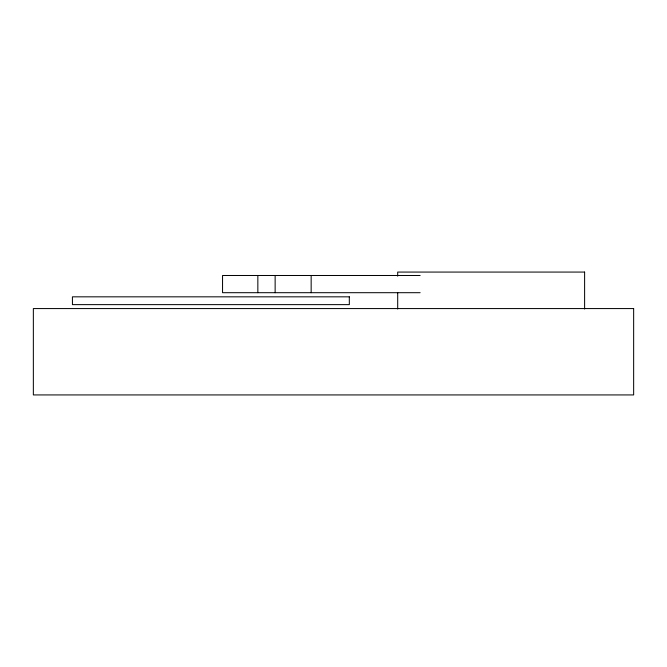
<?xml version="1.0" encoding="UTF-8"?>
<svg xmlns="http://www.w3.org/2000/svg" width="667" height="667" viewBox="0 0 667 667"><rect width="100%" height="100%" fill="white"/><g stroke="black" fill="none" stroke-linecap="round" stroke-linejoin="round"><path stroke-width="1" d="M584.625 272.069L397.69 272.069L397.699 276.171M420.135 275.488L222.545 275.488L222.545 292.696L420.135 292.696M584.609 272.069L584.609 309.013M397.699 292.596L397.699 309.013M311.155 275.488L311.155 292.696M275.137 275.488L275.137 292.696M257.846 275.488L257.846 292.696M349.333 296.832L72.42 296.832L72.445 304.627L349.333 304.627L349.308 296.832M633.65 308.571L33.35 308.571L33.35 394.931L633.65 394.931L633.65 308.571"/></g></svg>
